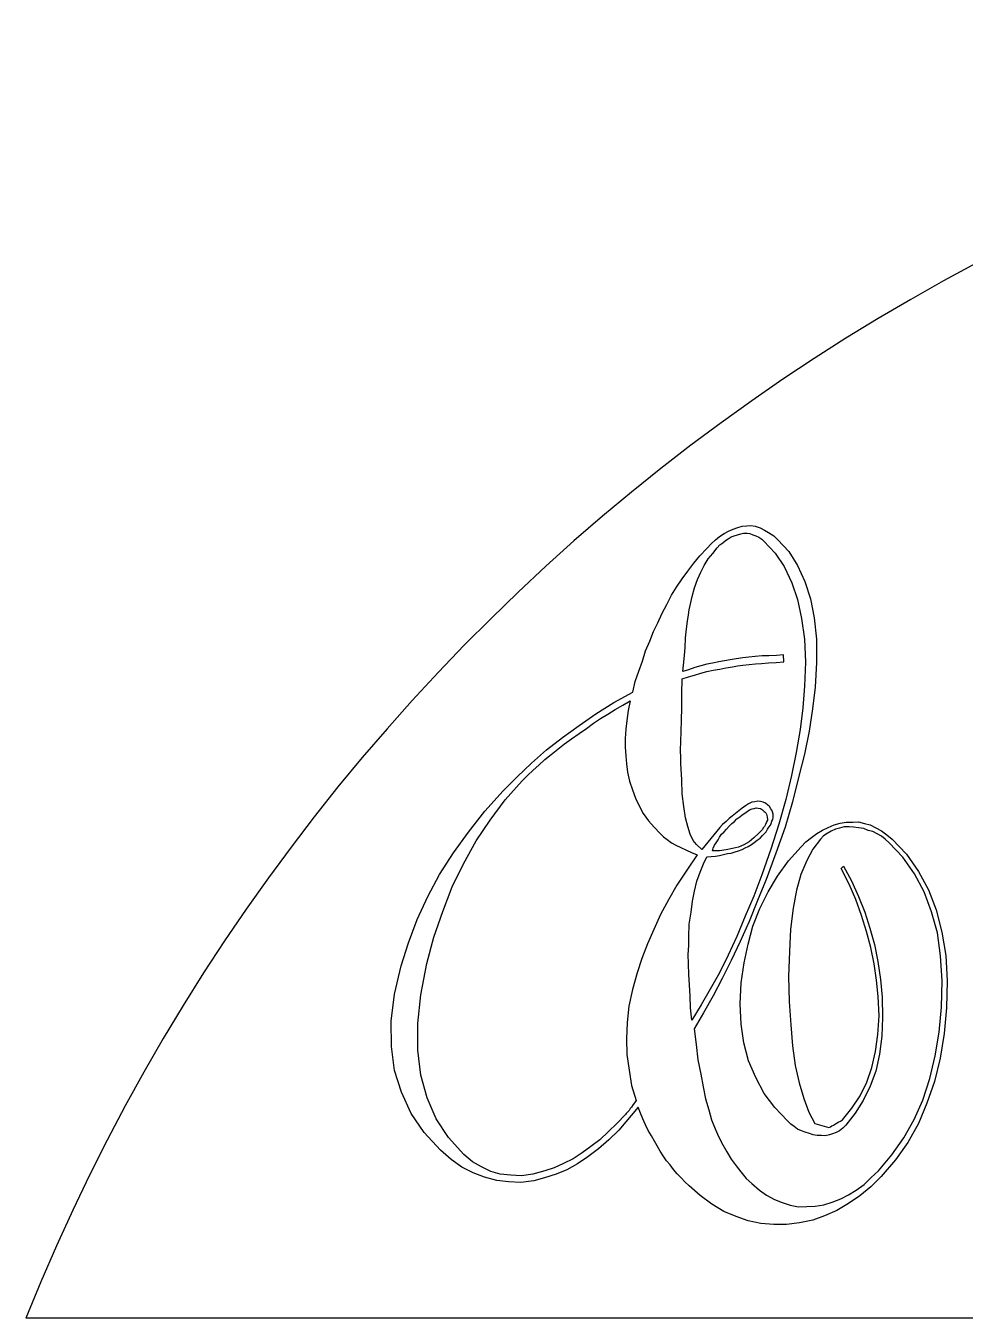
# Model space of a CAD drawing. Extents: x 0.1 to 11.5, y 0 to 3.9.
# Drawn here: x 0.054 to 2.863, y 0.015 to 3.879 of the extents above; entities that cross this region are included whole.
import ezdxf

# ---------------------------------------------------------------- set-up
doc = ezdxf.new("R2010")
doc.units = 0
doc.layers.add('1', color=7, linetype='CONTINUOUS')
doc.layers.add('2', color=7, linetype='CONTINUOUS')

msp = doc.modelspace()

# ---------------------------------------------------------------- linework, layer by layer
at = {"layer": '1', "color": 3}
for p, q in [((2.1293, 2.3522, 0.3), (2.1427, 2.3613, 0.3)), ((2.1427, 2.3613, 0.3), (2.1562, 2.3679, 0.3)), ((2.1562, 2.3679, 0.3), (2.1697, 2.3745, 0.3)), ((2.1697, 2.3745, 0.3), (2.1832, 2.3787, 0.3)), ((2.1727, 2.3547, 0.3), (2.1826, 2.3575, 0.3)), ((2.1826, 2.3575, 0.3), (2.1925, 2.3603, 0.3)), ((2.1832, 2.3787, 0.3), (2.1968, 2.3828, 0.3)), ((2.1925, 2.3603, 0.3), (2.2011, 2.3618, 0.3)), ((2.1968, 2.3828, 0.3), (2.2104, 2.3844, 0.3)), ((2.2011, 2.3618, 0.3), (2.2111, 2.3621, 0.3)), ((2.2104, 2.3844, 0.3), (2.2228, 2.3848, 0.3)), ((2.2111, 2.3621, 0.3), (2.2198, 2.3611, 0.3)), ((2.2198, 2.3611, 0.3), (2.2286, 2.3576, 0.3)), ((2.2228, 2.3848, 0.3), (2.2353, 2.3827, 0.3)), ((2.2286, 2.3576, 0.3), (2.2374, 2.3541, 0.3)), ((2.2353, 2.3827, 0.3), (2.2504, 2.3781, 0.3)), ((2.2504, 2.3781, 0.3), (2.263, 2.371, 0.3)), ((2.263, 2.371, 0.3), (2.2757, 2.3639, 0.3)), ((2.2757, 2.3639, 0.3), (2.2909, 2.3544, 0.3)), ((2.0905, 2.3163, 0.3), (2.1038, 2.3303, 0.3)), ((2.1038, 2.3303, 0.3), (2.1171, 2.3419, 0.3)), ((2.1084, 2.3019, 0.3), (2.1216, 2.3184, 0.3)), ((2.1171, 2.3419, 0.3), (2.1293, 2.3522, 0.3)), ((2.1216, 2.3184, 0.3), (2.13, 2.3274, 0.3)), ((2.13, 2.3274, 0.3), (2.1385, 2.3338, 0.3)), ((2.1385, 2.3338, 0.3), (2.147, 2.3403, 0.3)), ((2.147, 2.3403, 0.3), (2.1543, 2.3455, 0.3)), ((2.1543, 2.3455, 0.3), (2.1641, 2.3508, 0.3)), ((2.1641, 2.3508, 0.3), (2.1727, 2.3547, 0.3)), ((2.2374, 2.3541, 0.3), (2.2462, 2.3506, 0.3)), ((2.2462, 2.3506, 0.3), (2.2551, 2.3447, 0.3)), ((2.2551, 2.3447, 0.3), (2.2615, 2.3387, 0.3)), ((2.2615, 2.3387, 0.3), (2.2949, 2.3023, 0.3)), ((2.2909, 2.3544, 0.3), (2.3036, 2.3424, 0.3)), ((2.3036, 2.3424, 0.3), (2.3358, 2.3072, 0.3)), ((2.052, 2.2729, 0.3), (2.07, 2.2946, 0.3)), ((2.07, 2.2946, 0.3), (2.0905, 2.3163, 0.3)), ((2.0833, 2.2651, 0.3), (2.0952, 2.2853, 0.3)), ((2.0952, 2.2853, 0.3), (2.1084, 2.3019, 0.3)), ((2.2949, 2.3023, 0.3), (2.3221, 2.2621, 0.3)), ((2.3358, 2.3072, 0.3), (2.3618, 2.2657, 0.3)), ((2.0173, 2.2259, 0.3), (2.034, 2.2487, 0.3)), ((2.034, 2.2487, 0.3), (2.052, 2.2729, 0.3)), ((2.0634, 2.2235, 0.3), (2.0727, 2.2461, 0.3)), ((2.0727, 2.2461, 0.3), (2.0833, 2.2651, 0.3)), ((2.3221, 2.2621, 0.3), (2.3447, 2.2142, 0.3)), ((2.3618, 2.2657, 0.3), (2.3844, 2.2179, 0.3)), ((2.0006, 2.2005, 0.3), (2.0173, 2.2259, 0.3)), ((2.0542, 2.1983, 0.3), (2.0634, 2.2235, 0.3)), ((2.3447, 2.2142, 0.3), (2.3623, 2.1638, 0.3)), ((2.3844, 2.2179, 0.3), (2.4008, 2.1661, 0.3)), ((1.971, 2.1487, 0.3), (1.9852, 2.1764, 0.3)), ((1.9852, 2.1764, 0.3), (2.0006, 2.2005, 0.3)), ((2.0408, 2.1457, 0.3), (2.0474, 2.1733, 0.3)), ((2.0474, 2.1733, 0.3), (2.0542, 2.1983, 0.3)), ((2.3623, 2.1638, 0.3), (2.3739, 2.1069, 0.3)), ((2.4008, 2.1661, 0.3), (2.4124, 2.1093, 0.3)), ((1.9569, 2.1234, 0.3), (1.971, 2.1487, 0.3)), ((2.0366, 2.1182, 0.3), (2.0386, 2.1332, 0.3)), ((2.0386, 2.1332, 0.3), (2.0408, 2.1457, 0.3)), ((1.9311, 2.0679, 0.3), (1.944, 2.0944, 0.3)), ((1.944, 2.0944, 0.3), (1.9569, 2.1234, 0.3)), ((2.0304, 2.0758, 0.3), (2.0334, 2.0995, 0.3)), ((2.0334, 2.0995, 0.3), (2.0366, 2.1182, 0.3)), ((2.3739, 2.1069, 0.3), (2.3832, 2.045, 0.3)), ((2.4124, 2.1093, 0.3), (2.4192, 2.0448, 0.3)), ((1.9208, 2.039, 0.3), (1.9311, 2.0679, 0.3)), ((2.0258, 2.0197, 0.3), (2.0274, 2.0496, 0.3)), ((2.0274, 2.0496, 0.3), (2.0304, 2.0758, 0.3)), ((1.8988, 1.98, 0.3), (1.9079, 2.0101, 0.3)), ((1.9079, 2.0101, 0.3), (1.9208, 2.039, 0.3)), ((2.023, 1.986, 0.3), (2.0258, 2.0197, 0.3)), ((2.3832, 2.045, 0.3), (2.3864, 1.9767, 0.3)), ((2.4192, 2.0448, 0.3), (2.4188, 1.9752, 0.3)), ((1.8873, 1.9498, 0.3), (1.8988, 1.98, 0.3)), ((2.0191, 1.9486, 0.3), (2.023, 1.986, 0.3)), ((2.0906, 1.9706, 0.3), (2.0734, 1.9651, 0.3)), ((2.1079, 1.9736, 0.3), (2.0906, 1.9706, 0.3)), ((2.1265, 1.9779, 0.3), (2.1079, 1.9736, 0.3)), ((2.1438, 1.9808, 0.3), (2.1265, 1.9779, 0.3)), ((2.1611, 1.9838, 0.3), (2.1438, 1.9808, 0.3)), ((2.1784, 1.9868, 0.3), (2.1611, 1.9838, 0.3)), ((2.1982, 1.9899, 0.3), (2.1784, 1.9868, 0.3)), ((2.2168, 1.9917, 0.3), (2.1982, 1.9899, 0.3)), ((2.2354, 1.9935, 0.3), (2.2168, 1.9917, 0.3)), ((2.2175, 1.9693, 0.3), (2.2361, 1.9711, 0.3)), ((2.2565, 1.9953, 0.3), (2.2354, 1.9935, 0.3)), ((2.2361, 1.9711, 0.3), (2.2547, 1.9729, 0.3)), ((2.2547, 1.9729, 0.3), (2.2758, 1.9747, 0.3)), ((2.2764, 1.9959, 0.3), (2.2565, 1.9953, 0.3)), ((2.2758, 1.9747, 0.3), (2.2981, 1.9754, 0.3)), ((2.2988, 1.9965, 0.3), (2.2764, 1.9959, 0.3)), ((2.2981, 1.9754, 0.3), (2.3217, 1.9773, 0.3)), ((2.3199, 1.9984, 0.3), (2.2988, 1.9965, 0.3)), ((2.3217, 1.9773, 0.3), (2.3199, 1.9984, 0.3)), ((2.3864, 1.9767, 0.3), (2.3835, 1.9045, 0.3)), ((2.4188, 1.9752, 0.3), (2.4147, 1.9017, 0.3)), ((1.877, 1.9184, 0.3), (1.8873, 1.9498, 0.3)), ((2.0173, 1.9262, 0.3), (2.0358, 1.9329, 0.3)), ((2.0364, 1.9541, 0.3), (2.0191, 1.9486, 0.3)), ((2.0358, 1.9329, 0.3), (2.0543, 1.9372, 0.3)), ((2.0548, 1.9609, 0.3), (2.0364, 1.9541, 0.3)), ((2.0543, 1.9372, 0.3), (2.0727, 1.944, 0.3)), ((2.0734, 1.9651, 0.3), (2.0548, 1.9609, 0.3)), ((2.0727, 1.944, 0.3), (2.0913, 1.9482, 0.3)), ((2.0913, 1.9482, 0.3), (2.1098, 1.9525, 0.3)), ((2.1098, 1.9525, 0.3), (2.1296, 1.9556, 0.3)), ((2.1296, 1.9556, 0.3), (2.1481, 1.9598, 0.3)), ((2.1481, 1.9598, 0.3), (2.1679, 1.9629, 0.3)), ((2.1679, 1.9629, 0.3), (2.1828, 1.9658, 0.3)), ((2.1828, 1.9658, 0.3), (2.1989, 1.9675, 0.3)), ((2.1989, 1.9675, 0.3), (2.2175, 1.9693, 0.3)), ((1.8692, 1.8871, 0.3), (1.877, 1.9184, 0.3)), ((2.0161, 1.8814, 0.3), (2.0173, 1.9262, 0.3)), ((2.3835, 1.9045, 0.3), (2.3779, 1.8397, 0.3)), ((2.4147, 1.9017, 0.3), (2.4066, 1.8368, 0.3)), ((1.7592, 1.8217, 0.3), (1.8129, 1.8556, 0.3)), ((1.8129, 1.8556, 0.3), (1.8692, 1.8871, 0.3)), ((1.8393, 1.8477, 0.3), (1.8613, 1.8607, 0.3)), ((1.8613, 1.8607, 0.3), (1.8559, 1.832, 0.3)), ((2.0161, 1.8404, 0.3), (2.0161, 1.8814, 0.3)), ((1.7092, 1.7867, 0.3), (1.7592, 1.8217, 0.3)), ((1.7733, 1.8084, 0.3), (1.7953, 1.8215, 0.3)), ((1.7953, 1.8215, 0.3), (1.8173, 1.8346, 0.3)), ((1.8173, 1.8346, 0.3), (1.8393, 1.8477, 0.3)), ((1.8559, 1.832, 0.3), (1.8518, 1.802, 0.3)), ((2.0147, 1.803, 0.3), (2.0161, 1.8404, 0.3)), ((2.3779, 1.8397, 0.3), (2.3699, 1.7748, 0.3)), ((2.4066, 1.8368, 0.3), (2.3973, 1.7706, 0.3)), ((1.6593, 1.7517, 0.3), (1.7092, 1.7867, 0.3)), ((1.7087, 1.763, 0.3), (1.7306, 1.7786, 0.3)), ((1.7306, 1.7786, 0.3), (1.7525, 1.7942, 0.3)), ((1.7525, 1.7942, 0.3), (1.7733, 1.8084, 0.3)), ((1.8518, 1.802, 0.3), (1.8488, 1.7758, 0.3)), ((2.0144, 1.7694, 0.3), (2.0147, 1.803, 0.3)), ((1.6119, 1.7142, 0.3), (1.6593, 1.7517, 0.3)), ((1.6648, 1.7319, 0.3), (1.6867, 1.7475, 0.3)), ((1.6867, 1.7475, 0.3), (1.7087, 1.763, 0.3)), ((1.8471, 1.7484, 0.3), (1.8466, 1.7223, 0.3)), ((1.8488, 1.7758, 0.3), (1.8471, 1.7484, 0.3)), ((2.0123, 1.7134, 0.3), (2.0128, 1.7395, 0.3)), ((2.0128, 1.7395, 0.3), (2.0144, 1.7694, 0.3)), ((2.3699, 1.7748, 0.3), (2.3582, 1.706, 0.3)), ((2.3973, 1.7706, 0.3), (2.3832, 1.7018, 0.3)), ((1.567, 1.6744, 0.3), (1.6119, 1.7142, 0.3)), ((1.6065, 1.6855, 0.3), (1.6259, 1.7009, 0.3)), ((1.6259, 1.7009, 0.3), (1.6454, 1.7164, 0.3)), ((1.6454, 1.7164, 0.3), (1.6648, 1.7319, 0.3)), ((1.8466, 1.7223, 0.3), (1.8486, 1.6962, 0.3)), ((2.0129, 1.691, 0.3), (2.0123, 1.7134, 0.3)), ((2.3582, 1.706, 0.3), (2.344, 1.6372, 0.3)), ((2.3832, 1.7018, 0.3), (2.3653, 1.6316, 0.3)), ((1.5234, 1.6333, 0.3), (1.567, 1.6744, 0.3)), ((1.5713, 1.6534, 0.3), (1.5883, 1.6688, 0.3)), ((1.5883, 1.6688, 0.3), (1.6065, 1.6855, 0.3)), ((1.8486, 1.6962, 0.3), (1.8506, 1.6727, 0.3)), ((1.8506, 1.6727, 0.3), (1.8538, 1.6479, 0.3)), ((2.0134, 1.6737, 0.3), (2.0129, 1.691, 0.3)), ((2.0161, 1.6252, 0.3), (2.0134, 1.6737, 0.3)), ((1.4823, 1.5923, 0.3), (1.5234, 1.6333, 0.3)), ((1.5387, 1.6213, 0.3), (1.5544, 1.6379, 0.3)), ((1.5544, 1.6379, 0.3), (1.5713, 1.6534, 0.3)), ((1.8538, 1.6479, 0.3), (1.8595, 1.6207, 0.3)), ((2.0173, 1.583, 0.3), (2.0161, 1.6252, 0.3)), ((2.344, 1.6372, 0.3), (2.3274, 1.5659, 0.3)), ((2.3653, 1.6316, 0.3), (2.3475, 1.559, 0.3)), ((1.4269, 1.531, 0.3), (1.4823, 1.5923, 0.3)), ((1.4881, 1.5651, 0.3), (1.5387, 1.6213, 0.3)), ((1.8595, 1.6207, 0.3), (1.869, 1.5949, 0.3)), ((1.869, 1.5949, 0.3), (1.8772, 1.5702, 0.3)), ((1.4426, 1.5041, 0.3), (1.4881, 1.5651, 0.3)), ((1.8772, 1.5702, 0.3), (1.889, 1.5469, 0.3)), ((1.889, 1.5469, 0.3), (1.9009, 1.5237, 0.3)), ((2.0222, 1.5446, 0.3), (2.0173, 1.583, 0.3)), ((2.2061, 1.5474, 0.3), (2.1964, 1.5397, 0.3)), ((2.2159, 1.5527, 0.3), (2.2061, 1.5474, 0.3)), ((2.2257, 1.558, 0.3), (2.2159, 1.5527, 0.3)), ((2.2344, 1.5594, 0.3), (2.2257, 1.558, 0.3)), ((2.243, 1.5609, 0.3), (2.2344, 1.5594, 0.3)), ((2.2518, 1.56, 0.3), (2.243, 1.5609, 0.3)), ((2.2593, 1.5577, 0.3), (2.2518, 1.56, 0.3)), ((2.2668, 1.5554, 0.3), (2.2593, 1.5577, 0.3)), ((2.2732, 1.5494, 0.3), (2.2668, 1.5554, 0.3)), ((2.2783, 1.5446, 0.3), (2.2732, 1.5494, 0.3)), ((2.3274, 1.5659, 0.3), (2.306, 1.4919, 0.3)), ((2.3475, 1.559, 0.3), (2.3248, 1.4837, 0.3)), ((1.3778, 1.4687, 0.3), (1.4269, 1.531, 0.3)), ((1.9009, 1.5237, 0.3), (1.9165, 1.5017, 0.3)), ((2.0269, 1.5111, 0.3), (2.0222, 1.5446, 0.3)), ((2.0338, 1.4852, 0.3), (2.0269, 1.5111, 0.3)), ((2.1575, 1.5087, 0.3), (2.1491, 1.4998, 0.3)), ((2.1672, 1.5165, 0.3), (2.1575, 1.5087, 0.3)), ((2.1769, 1.5242, 0.3), (2.1672, 1.5165, 0.3)), ((2.1739, 1.5005, 0.3), (2.1811, 1.5082, 0.3)), ((2.1867, 1.532, 0.3), (2.1769, 1.5242, 0.3)), ((2.1811, 1.5082, 0.3), (2.1897, 1.5146, 0.3)), ((2.1964, 1.5397, 0.3), (2.1867, 1.532, 0.3)), ((2.1897, 1.5146, 0.3), (2.197, 1.5198, 0.3)), ((2.197, 1.5198, 0.3), (2.2043, 1.525, 0.3)), ((2.2043, 1.525, 0.3), (2.2116, 1.5302, 0.3)), ((2.2116, 1.5302, 0.3), (2.2189, 1.5354, 0.3)), ((2.2189, 1.5354, 0.3), (2.2263, 1.5381, 0.3)), ((2.2263, 1.5381, 0.3), (2.2325, 1.5395, 0.3)), ((2.2325, 1.5395, 0.3), (2.2386, 1.5409, 0.3)), ((2.2386, 1.5409, 0.3), (2.2449, 1.5399, 0.3)), ((2.2449, 1.5399, 0.3), (2.2511, 1.5388, 0.3)), ((2.2511, 1.5388, 0.3), (2.2574, 1.5352, 0.3)), ((2.2574, 1.5352, 0.3), (2.2626, 1.5304, 0.3)), ((2.2626, 1.5304, 0.3), (2.2651, 1.528, 0.3)), ((2.2651, 1.528, 0.3), (2.2677, 1.5256, 0.3)), ((2.2677, 1.5256, 0.3), (2.269, 1.5219, 0.3)), ((2.269, 1.5219, 0.3), (2.2704, 1.5182, 0.3)), ((2.2704, 1.5182, 0.3), (2.2717, 1.5145, 0.3)), ((2.2717, 1.5145, 0.3), (2.2718, 1.512, 0.3)), ((2.2718, 1.512, 0.3), (2.2719, 1.5071, 0.3)), ((2.2719, 1.5071, 0.3), (2.272, 1.5046, 0.3)), ((2.2822, 1.5385, 0.3), (2.2783, 1.5446, 0.3)), ((2.2849, 1.5336, 0.3), (2.2822, 1.5385, 0.3)), ((2.2875, 1.5287, 0.3), (2.2849, 1.5336, 0.3)), ((2.2889, 1.5225, 0.3), (2.2875, 1.5287, 0.3)), ((2.2881, 1.5063, 0.3), (2.2892, 1.5125, 0.3)), ((2.289, 1.5175, 0.3), (2.2889, 1.5225, 0.3)), ((2.2892, 1.5125, 0.3), (2.289, 1.5175, 0.3)), ((1.3335, 1.4065, 0.3), (1.3778, 1.4687, 0.3)), ((1.4009, 1.442, 0.3), (1.4426, 1.5041, 0.3)), ((1.9165, 1.5017, 0.3), (1.9332, 1.4836, 0.3)), ((1.9332, 1.4836, 0.3), (1.9511, 1.4642, 0.3)), ((2.0407, 1.4618, 0.3), (2.0338, 1.4852, 0.3)), ((2.1297, 1.4818, 0.3), (2.0756, 1.4168, 0.3)), ((2.1381, 1.4908, 0.3), (2.1297, 1.4818, 0.3)), ((2.1352, 1.4621, 0.3), (2.1425, 1.4697, 0.3)), ((2.1491, 1.4998, 0.3), (2.1381, 1.4908, 0.3)), ((2.1425, 1.4697, 0.3), (2.1497, 1.4774, 0.3)), ((2.1497, 1.4774, 0.3), (2.1581, 1.4864, 0.3)), ((2.1581, 1.4864, 0.3), (2.1654, 1.494, 0.3)), ((2.1654, 1.494, 0.3), (2.1739, 1.5005, 0.3)), ((2.2507, 1.4691, 0.3), (2.2458, 1.464, 0.3)), ((2.2567, 1.4755, 0.3), (2.2507, 1.4691, 0.3)), ((2.2602, 1.4819, 0.3), (2.2567, 1.4755, 0.3)), ((2.2639, 1.4857, 0.3), (2.2602, 1.4819, 0.3)), ((2.2632, 1.4645, 0.3), (2.2681, 1.4697, 0.3)), ((2.2662, 1.4907, 0.3), (2.2639, 1.4857, 0.3)), ((2.2685, 1.4958, 0.3), (2.2662, 1.4907, 0.3)), ((2.2681, 1.4697, 0.3), (2.2728, 1.4773, 0.3)), ((2.2697, 1.4995, 0.3), (2.2685, 1.4958, 0.3)), ((2.272, 1.5046, 0.3), (2.2697, 1.4995, 0.3)), ((2.2728, 1.4773, 0.3), (2.2764, 1.4836, 0.3)), ((2.2764, 1.4836, 0.3), (2.2812, 1.4887, 0.3)), ((2.2812, 1.4887, 0.3), (2.2835, 1.4937, 0.3)), ((2.306, 1.4919, 0.3), (2.282, 1.4178, 0.3)), ((2.2835, 1.4937, 0.3), (2.2858, 1.5013, 0.3)), ((2.2858, 1.5013, 0.3), (2.2881, 1.5063, 0.3)), ((2.3248, 1.4837, 0.3), (2.2973, 1.4058, 0.3)), ((2.4199, 1.4641, 0.3), (2.437, 1.4746, 0.3)), ((2.437, 1.4746, 0.3), (2.4542, 1.4825, 0.3)), ((2.4632, 1.4716, 0.3), (2.451, 1.4638, 0.3)), ((2.4542, 1.4825, 0.3), (2.4714, 1.4905, 0.3)), ((2.4755, 1.4769, 0.3), (2.4632, 1.4716, 0.3)), ((2.4714, 1.4905, 0.3), (2.4899, 1.4947, 0.3)), ((2.4879, 1.4798, 0.3), (2.4755, 1.4769, 0.3)), ((2.5014, 1.4839, 0.3), (2.4879, 1.4798, 0.3)), ((2.4899, 1.4947, 0.3), (2.5072, 1.4977, 0.3)), ((2.5163, 1.4843, 0.3), (2.5014, 1.4839, 0.3)), ((2.5072, 1.4977, 0.3), (2.5271, 1.4983, 0.3)), ((2.53, 1.4835, 0.3), (2.5163, 1.4843, 0.3)), ((2.5271, 1.4983, 0.3), (2.5445, 1.4988, 0.3)), ((2.545, 1.4814, 0.3), (2.53, 1.4835, 0.3)), ((2.5445, 1.4988, 0.3), (2.562, 1.4944, 0.3)), ((2.56, 1.4794, 0.3), (2.545, 1.4814, 0.3)), ((2.5738, 1.4736, 0.3), (2.56, 1.4794, 0.3)), ((2.562, 1.4944, 0.3), (2.5796, 1.4899, 0.3)), ((2.5876, 1.4702, 0.3), (2.5738, 1.4736, 0.3)), ((2.5796, 1.4899, 0.3), (2.596, 1.4817, 0.3)), ((2.6003, 1.4631, 0.3), (2.5876, 1.4702, 0.3)), ((2.596, 1.4817, 0.3), (2.6137, 1.4722, 0.3)), ((2.6137, 1.4722, 0.3), (2.6289, 1.4602, 0.3)), ((1.3631, 1.3737, 0.3), (1.4009, 1.442, 0.3)), ((1.9511, 1.4642, 0.3), (1.9614, 1.4545, 0.3)), ((1.9614, 1.4545, 0.3), (1.9728, 1.4462, 0.3)), ((1.9728, 1.4462, 0.3), (1.9855, 1.4366, 0.3)), ((1.9855, 1.4366, 0.3), (1.9981, 1.4295, 0.3)), ((2.05, 1.4434, 0.3), (2.0407, 1.4618, 0.3)), ((2.0603, 1.4313, 0.3), (2.05, 1.4434, 0.3)), ((2.0756, 1.4168, 0.3), (2.0603, 1.4313, 0.3)), ((2.1138, 1.4291, 0.3), (2.1186, 1.4367, 0.3)), ((2.1186, 1.4367, 0.3), (2.1245, 1.4456, 0.3)), ((2.1245, 1.4456, 0.3), (2.1293, 1.4532, 0.3)), ((2.1293, 1.4532, 0.3), (2.1352, 1.4621, 0.3)), ((2.202, 1.4304, 0.3), (2.1861, 1.4238, 0.3)), ((2.2179, 1.4396, 0.3), (2.202, 1.4304, 0.3)), ((2.2146, 1.4258, 0.3), (2.2244, 1.4311, 0.3)), ((2.2313, 1.4512, 0.3), (2.2179, 1.4396, 0.3)), ((2.2244, 1.4311, 0.3), (2.2329, 1.4375, 0.3)), ((2.2458, 1.464, 0.3), (2.2313, 1.4512, 0.3)), ((2.2329, 1.4375, 0.3), (2.2414, 1.444, 0.3)), ((2.2414, 1.444, 0.3), (2.25, 1.4505, 0.3)), ((2.25, 1.4505, 0.3), (2.2572, 1.4581, 0.3)), ((2.2572, 1.4581, 0.3), (2.2632, 1.4645, 0.3)), ((2.3726, 1.4242, 0.3), (2.3871, 1.4395, 0.3)), ((2.3871, 1.4395, 0.3), (2.4041, 1.4525, 0.3)), ((2.4041, 1.4525, 0.3), (2.4199, 1.4641, 0.3)), ((2.4304, 1.447, 0.3), (2.4076, 1.4177, 0.3)), ((2.44, 1.4572, 0.3), (2.4304, 1.447, 0.3)), ((2.451, 1.4638, 0.3), (2.44, 1.4572, 0.3)), ((2.6129, 1.456, 0.3), (2.6003, 1.4631, 0.3)), ((2.6243, 1.4477, 0.3), (2.6129, 1.456, 0.3)), ((2.6358, 1.4368, 0.3), (2.6243, 1.4477, 0.3)), ((2.6289, 1.4602, 0.3), (2.6455, 1.447, 0.3)), ((2.6769, 1.3932, 0.3), (2.6358, 1.4368, 0.3)), ((2.6455, 1.447, 0.3), (2.6878, 1.4023, 0.3)), ((1.2919, 1.3418, 0.3), (1.3335, 1.4065, 0.3)), ((1.9981, 1.4295, 0.3), (2.0133, 1.4225, 0.3)), ((2.0133, 1.4225, 0.3), (2.0297, 1.4142, 0.3)), ((2.0297, 1.4142, 0.3), (2.0448, 1.4072, 0.3)), ((2.0624, 1.4003, 0.3), (2.0314, 1.3546, 0.3)), ((2.0448, 1.4072, 0.3), (2.0624, 1.4003, 0.3)), ((2.0806, 1.3734, 0.3), (2.0912, 1.3949, 0.3)), ((2.0912, 1.3949, 0.3), (2.1036, 1.3952, 0.3)), ((2.1036, 1.3952, 0.3), (2.1172, 1.3969, 0.3)), ((2.1081, 1.4128, 0.3), (2.1103, 1.4203, 0.3)), ((2.1292, 1.4122, 0.3), (2.1081, 1.4128, 0.3)), ((2.1103, 1.4203, 0.3), (2.1138, 1.4291, 0.3)), ((2.1172, 1.3969, 0.3), (2.1284, 1.3984, 0.3)), ((2.1284, 1.3984, 0.3), (2.1407, 1.4013, 0.3)), ((2.149, 1.4152, 0.3), (2.1292, 1.4122, 0.3)), ((2.1407, 1.4013, 0.3), (2.1531, 1.4041, 0.3)), ((2.1675, 1.4195, 0.3), (2.149, 1.4152, 0.3)), ((2.1531, 1.4041, 0.3), (2.1642, 1.4057, 0.3)), ((2.1642, 1.4057, 0.3), (2.1753, 1.4098, 0.3)), ((2.1861, 1.4238, 0.3), (2.1675, 1.4195, 0.3)), ((2.1753, 1.4098, 0.3), (2.1852, 1.4125, 0.3)), ((2.1852, 1.4125, 0.3), (2.1962, 1.4166, 0.3)), ((2.1962, 1.4166, 0.3), (2.206, 1.4218, 0.3)), ((2.206, 1.4218, 0.3), (2.2146, 1.4258, 0.3)), ((2.282, 1.4178, 0.3), (2.2556, 1.3412, 0.3)), ((2.2973, 1.4058, 0.3), (2.2685, 1.3267, 0.3)), ((2.3353, 1.3821, 0.3), (2.3726, 1.4242, 0.3)), ((2.4076, 1.4177, 0.3), (2.3899, 1.3837, 0.3)), ((2.7119, 1.3433, 0.3), (2.6769, 1.3932, 0.3)), ((2.6878, 1.4023, 0.3), (2.7241, 1.3511, 0.3)), ((1.3291, 1.3044, 0.3), (1.3631, 1.3737, 0.3)), ((2.0314, 1.3546, 0.3), (2.0016, 1.3102, 0.3)), ((2.0714, 1.3483, 0.3), (2.0806, 1.3734, 0.3)), ((2.3018, 1.3363, 0.3), (2.3353, 1.3821, 0.3)), ((2.3899, 1.3837, 0.3), (2.3725, 1.3421, 0.3)), ((2.4926, 1.3593, 0.3), (2.4998, 1.367, 0.3)), ((2.5163, 1.3127, 0.3), (2.4926, 1.3593, 0.3)), ((2.4998, 1.367, 0.3), (2.5235, 1.3229, 0.3)), ((1.2565, 1.2761, 0.3), (1.2919, 1.3418, 0.3)), ((2.0544, 1.2918, 0.3), (2.061, 1.3219, 0.3)), ((2.061, 1.3219, 0.3), (2.0714, 1.3483, 0.3)), ((2.2556, 1.3412, 0.3), (2.2314, 1.2771, 0.3)), ((2.2685, 1.3267, 0.3), (2.2429, 1.2637, 0.3)), ((2.2745, 1.2895, 0.3), (2.3018, 1.3363, 0.3)), ((2.3725, 1.3421, 0.3), (2.3589, 1.2945, 0.3)), ((2.5235, 1.3229, 0.3), (2.5448, 1.2762, 0.3)), ((2.7408, 1.2894, 0.3), (2.7119, 1.3433, 0.3)), ((2.7241, 1.3511, 0.3), (2.7543, 1.296, 0.3)), ((1.2249, 1.2068, 0.3), (1.2565, 1.2761, 0.3)), ((1.3013, 1.2314, 0.3), (1.3291, 1.3044, 0.3)), ((2.0016, 1.3102, 0.3), (1.9768, 1.266, 0.3)), ((2.0478, 1.2618, 0.3), (2.0544, 1.2918, 0.3)), ((2.2314, 1.2771, 0.3), (2.2058, 1.2167, 0.3)), ((2.2498, 1.2403, 0.3), (2.2745, 1.2895, 0.3)), ((2.3589, 1.2945, 0.3), (2.3493, 1.2407, 0.3)), ((2.5363, 1.2673, 0.3), (2.5163, 1.3127, 0.3)), ((2.5448, 1.2762, 0.3), (2.5635, 1.2295, 0.3)), ((2.7625, 1.2303, 0.3), (2.7408, 1.2894, 0.3)), ((2.7543, 1.296, 0.3), (2.7772, 1.2357, 0.3)), ((1.9768, 1.266, 0.3), (1.9519, 1.2217, 0.3)), ((2.0437, 1.2294, 0.3), (2.0478, 1.2618, 0.3)), ((2.2429, 1.2637, 0.3), (2.2174, 1.2008, 0.3)), ((2.229, 1.1875, 0.3), (2.2498, 1.2403, 0.3)), ((2.3493, 1.2407, 0.3), (2.3412, 1.1783, 0.3)), ((2.5539, 1.2193, 0.3), (2.5363, 1.2673, 0.3)), ((1.1984, 1.1377, 0.3), (1.2249, 1.2068, 0.3)), ((1.2749, 1.1548, 0.3), (1.3013, 1.2314, 0.3)), ((1.9519, 1.2217, 0.3), (1.9321, 1.1776, 0.3)), ((2.0386, 1.1932, 0.3), (2.0437, 1.2294, 0.3)), ((2.2058, 1.2167, 0.3), (2.1802, 1.1562, 0.3)), ((2.2174, 1.2008, 0.3), (2.1905, 1.1416, 0.3)), ((2.5689, 1.1712, 0.3), (2.5539, 1.2193, 0.3)), ((2.5635, 1.2295, 0.3), (2.5786, 1.1815, 0.3)), ((2.7804, 1.1674, 0.3), (2.7625, 1.2303, 0.3)), ((2.7772, 1.2357, 0.3), (2.7941, 1.1691, 0.3)), ((1.9321, 1.1776, 0.3), (1.9134, 1.1348, 0.3)), ((2.0372, 1.1558, 0.3), (2.0386, 1.1932, 0.3)), ((2.2144, 1.1336, 0.3), (2.229, 1.1875, 0.3)), ((2.3412, 1.1783, 0.3), (2.3382, 1.1111, 0.3)), ((2.5815, 1.1231, 0.3), (2.5689, 1.1712, 0.3)), ((2.5786, 1.1815, 0.3), (2.5925, 1.1321, 0.3)), ((2.7899, 1.0981, 0.3), (2.7804, 1.1674, 0.3)), ((2.7941, 1.1691, 0.3), (2.806, 1.0998, 0.3)), ((1.1767, 1.0687, 0.3), (1.1984, 1.1377, 0.3)), ((1.2536, 1.0759, 0.3), (1.2749, 1.1548, 0.3)), ((1.9134, 1.1348, 0.3), (1.8961, 1.0908, 0.3)), ((2.035, 1.1023, 0.3), (2.0367, 1.1297, 0.3)), ((2.0367, 1.1297, 0.3), (2.0372, 1.1558, 0.3)), ((2.1802, 1.1562, 0.3), (2.1544, 1.1008, 0.3)), ((2.1905, 1.1416, 0.3), (2.1636, 1.0849, 0.3)), ((2.2024, 1.0773, 0.3), (2.2144, 1.1336, 0.3)), ((2.5916, 1.0749, 0.3), (2.5815, 1.1231, 0.3)), ((2.5925, 1.1321, 0.3), (2.6026, 1.0815, 0.3)), ((1.8961, 1.0908, 0.3), (1.8824, 1.0481, 0.3)), ((2.0358, 1.0749, 0.3), (2.035, 1.1023, 0.3)), ((2.1544, 1.1008, 0.3), (2.1286, 1.0478, 0.3)), ((2.1636, 1.0849, 0.3), (2.1366, 1.0306, 0.3)), ((2.3382, 1.1111, 0.3), (2.3353, 1.0364, 0.3)), ((2.7946, 1.0236, 0.3), (2.7899, 1.0981, 0.3)), ((2.806, 1.0998, 0.3), (2.8095, 1.024, 0.3)), ((1.1568, 0.9835, 0.3), (1.1767, 1.0687, 0.3)), ((1.2352, 0.9821, 0.3), (1.2536, 1.0759, 0.3)), ((1.8824, 1.0481, 0.3), (1.8689, 0.998, 0.3)), ((2.0367, 1.0426, 0.3), (2.0358, 1.0749, 0.3)), ((2.1286, 1.0478, 0.3), (2.1014, 0.9985, 0.3)), ((2.1941, 1.0174, 0.3), (2.2024, 1.0773, 0.3)), ((2.598, 1.0254, 0.3), (2.5916, 1.0749, 0.3)), ((2.6026, 1.0815, 0.3), (2.6104, 1.0282, 0.3)), ((2.0389, 1.0116, 0.3), (2.0367, 1.0426, 0.3)), ((2.0411, 0.9781, 0.3), (2.0389, 1.0116, 0.3)), ((2.1366, 1.0306, 0.3), (2.1095, 0.9788, 0.3)), ((2.191, 0.9551, 0.3), (2.1941, 1.0174, 0.3)), ((2.3353, 1.0364, 0.3), (2.3375, 0.9618, 0.3)), ((2.6032, 0.977, 0.3), (2.598, 1.0254, 0.3)), ((2.6104, 1.0282, 0.3), (2.6157, 0.9749, 0.3)), ((2.7931, 0.9452, 0.3), (2.7946, 1.0236, 0.3)), ((2.8095, 1.024, 0.3), (2.8081, 0.9432, 0.3)), ((1.1467, 0.9036, 0.3), (1.1568, 0.9835, 0.3)), ((1.2265, 0.896, 0.3), (1.2352, 0.9821, 0.3)), ((1.8689, 0.998, 0.3), (1.8579, 0.9479, 0.3)), ((2.0421, 0.9433, 0.3), (2.0411, 0.9781, 0.3)), ((2.1014, 0.9985, 0.3), (2.0742, 0.9517, 0.3)), ((2.1095, 0.9788, 0.3), (2.0811, 0.9283, 0.3)), ((2.6061, 0.9187, 0.3), (2.6032, 0.977, 0.3)), ((2.6157, 0.9749, 0.3), (2.6162, 0.914, 0.3)), ((1.8579, 0.9479, 0.3), (1.8531, 0.8993, 0.3)), ((2.0457, 0.9061, 0.3), (2.0421, 0.9433, 0.3)), ((2.0742, 0.9517, 0.3), (2.0457, 0.9061, 0.3)), ((2.0811, 0.9283, 0.3), (2.0526, 0.8802, 0.3)), ((2.194, 0.8943, 0.3), (2.191, 0.9551, 0.3)), ((2.3375, 0.9618, 0.3), (2.342, 0.8923, 0.3)), ((2.7853, 0.8704, 0.3), (2.7931, 0.9452, 0.3)), ((2.8081, 0.9432, 0.3), (2.8004, 0.8659, 0.3)), ((1.1477, 0.8278, 0.3), (1.1467, 0.9036, 0.3)), ((1.2263, 0.8164, 0.3), (1.2265, 0.896, 0.3)), ((1.8531, 0.8993, 0.3), (1.8508, 0.8507, 0.3)), ((2.2018, 0.8385, 0.3), (2.194, 0.8943, 0.3)), ((2.342, 0.8923, 0.3), (2.3476, 0.8291, 0.3)), ((2.6027, 0.8638, 0.3), (2.6061, 0.9187, 0.3)), ((2.6162, 0.914, 0.3), (2.6141, 0.858, 0.3)), ((1.8508, 0.8507, 0.3), (1.8522, 0.8035, 0.3)), ((2.0526, 0.8802, 0.3), (2.059, 0.8331, 0.3)), ((2.5955, 0.8127, 0.3), (2.6027, 0.8638, 0.3)), ((2.6141, 0.858, 0.3), (2.607, 0.8043, 0.3)), ((2.7737, 0.7992, 0.3), (2.7853, 0.8704, 0.3)), ((2.8004, 0.8659, 0.3), (2.7889, 0.7922, 0.3)), ((1.1572, 0.756, 0.3), (1.1477, 0.8278, 0.3)), ((1.2359, 0.7421, 0.3), (1.2263, 0.8164, 0.3)), ((2.059, 0.8331, 0.3), (2.064, 0.7873, 0.3)), ((2.2158, 0.7842, 0.3), (2.2018, 0.8385, 0.3)), ((2.3476, 0.8291, 0.3), (2.3555, 0.7709, 0.3)), ((2.5845, 0.7651, 0.3), (2.5955, 0.8127, 0.3)), ((1.8522, 0.8035, 0.3), (1.8585, 0.7564, 0.3)), ((2.064, 0.7873, 0.3), (2.0727, 0.7452, 0.3)), ((2.2372, 0.7351, 0.3), (2.2158, 0.7842, 0.3)), ((2.607, 0.8043, 0.3), (2.596, 0.7542, 0.3)), ((2.7583, 0.7316, 0.3), (2.7737, 0.7992, 0.3)), ((2.7889, 0.7922, 0.3), (2.7722, 0.7233, 0.3)), ((1.1778, 0.6907, 0.3), (1.1572, 0.756, 0.3)), ((1.2541, 0.6742, 0.3), (1.2359, 0.7421, 0.3)), ((1.8585, 0.7564, 0.3), (1.8661, 0.7106, 0.3)), ((2.0727, 0.7452, 0.3), (2.0801, 0.7069, 0.3)), ((2.2622, 0.6873, 0.3), (2.2372, 0.7351, 0.3)), ((2.3555, 0.7709, 0.3), (2.3669, 0.719, 0.3)), ((2.5696, 0.7211, 0.3), (2.5845, 0.7651, 0.3)), ((2.596, 0.7542, 0.3), (2.5799, 0.709, 0.3)), ((1.8661, 0.7106, 0.3), (1.8798, 0.6663, 0.3)), ((2.0801, 0.7069, 0.3), (2.0873, 0.6711, 0.3)), ((2.3669, 0.719, 0.3), (2.3807, 0.6721, 0.3)), ((2.5496, 0.6795, 0.3), (2.5696, 0.7211, 0.3)), ((2.5799, 0.709, 0.3), (2.5587, 0.6661, 0.3)), ((2.7365, 0.6675, 0.3), (2.7583, 0.7316, 0.3)), ((2.7722, 0.7233, 0.3), (2.7492, 0.6579, 0.3)), ((1.207, 0.6268, 0.3), (1.1778, 0.6907, 0.3)), ((1.282, 0.6116, 0.3), (1.2541, 0.6742, 0.3)), ((1.875, 0.6587, 0.3), (1.8702, 0.6536, 0.3)), ((1.8798, 0.6663, 0.3), (1.875, 0.6587, 0.3)), ((2.0873, 0.6711, 0.3), (2.097, 0.6378, 0.3)), ((2.2945, 0.6447, 0.3), (2.2622, 0.6873, 0.3)), ((2.3807, 0.6721, 0.3), (2.3956, 0.6315, 0.3)), ((2.5246, 0.6427, 0.3), (2.5496, 0.6795, 0.3)), ((2.5587, 0.6661, 0.3), (2.535, 0.6281, 0.3)), ((2.7108, 0.6096, 0.3), (2.7365, 0.6675, 0.3)), ((2.7492, 0.6579, 0.3), (2.7236, 0.5975, 0.3)), ((1.2459, 0.5708, 0.3), (1.207, 0.6268, 0.3)), ((1.8474, 0.6243, 0.3), (1.8221, 0.5975, 0.3)), ((1.8853, 0.6465, 0.3), (1.8276, 0.5777, 0.3)), ((1.8498, 0.6269, 0.3), (1.8474, 0.6243, 0.3)), ((1.8547, 0.632, 0.3), (1.8498, 0.6269, 0.3)), ((1.8583, 0.6358, 0.3), (1.8547, 0.632, 0.3)), ((1.8618, 0.6421, 0.3), (1.8583, 0.6358, 0.3)), ((1.8655, 0.646, 0.3), (1.8618, 0.6421, 0.3)), ((1.8702, 0.6536, 0.3), (1.8655, 0.646, 0.3)), ((1.8921, 0.6281, 0.3), (1.8853, 0.6465, 0.3)), ((1.9, 0.6109, 0.3), (1.8921, 0.6281, 0.3)), ((2.097, 0.6378, 0.3), (2.1053, 0.6082, 0.3)), ((2.3317, 0.6048, 0.3), (2.2945, 0.6447, 0.3)), ((2.3956, 0.6315, 0.3), (2.414, 0.5972, 0.3)), ((2.497, 0.6083, 0.3), (2.5246, 0.6427, 0.3)), ((2.535, 0.6281, 0.3), (2.5062, 0.5924, 0.3)), ((1.3185, 0.5555, 0.3), (1.282, 0.6116, 0.3)), ((1.8221, 0.5975, 0.3), (1.7967, 0.5731, 0.3)), ((1.908, 0.5937, 0.3), (1.9, 0.6109, 0.3)), ((1.916, 0.5766, 0.3), (1.908, 0.5937, 0.3)), ((2.1053, 0.6082, 0.3), (2.116, 0.5811, 0.3)), ((2.116, 0.5811, 0.3), (2.1267, 0.5566, 0.3)), ((2.3419, 0.5951, 0.3), (2.3317, 0.6048, 0.3)), ((2.3521, 0.588, 0.3), (2.3419, 0.5951, 0.3)), ((2.3623, 0.5808, 0.3), (2.3521, 0.588, 0.3)), ((2.3736, 0.5749, 0.3), (2.3623, 0.5808, 0.3)), ((2.414, 0.5972, 0.3), (2.4554, 0.5848, 0.3)), ((2.4554, 0.5848, 0.3), (2.4603, 0.5874, 0.3)), ((2.4603, 0.5874, 0.3), (2.4652, 0.59, 0.3)), ((2.4652, 0.59, 0.3), (2.4701, 0.5926, 0.3)), ((2.4701, 0.5926, 0.3), (2.4762, 0.5966, 0.3)), ((2.4762, 0.5966, 0.3), (2.4811, 0.5992, 0.3)), ((2.4811, 0.5992, 0.3), (2.486, 0.6018, 0.3)), ((2.486, 0.6018, 0.3), (2.4909, 0.6044, 0.3)), ((2.4977, 0.5835, 0.3), (2.488, 0.5758, 0.3)), ((2.4909, 0.6044, 0.3), (2.497, 0.6083, 0.3)), ((2.5062, 0.5924, 0.3), (2.4977, 0.5835, 0.3)), ((2.6801, 0.554, 0.3), (2.7108, 0.6096, 0.3)), ((2.7236, 0.5975, 0.3), (2.6917, 0.5406, 0.3)), ((1.2947, 0.5175, 0.3), (1.2459, 0.5708, 0.3)), ((1.3647, 0.5046, 0.3), (1.3185, 0.5555, 0.3)), ((1.7713, 0.5487, 0.3), (1.7445, 0.5281, 0.3)), ((1.7974, 0.5482, 0.3), (1.7671, 0.5213, 0.3)), ((1.7967, 0.5731, 0.3), (1.7713, 0.5487, 0.3)), ((1.8276, 0.5777, 0.3), (1.7974, 0.5482, 0.3)), ((1.9251, 0.5607, 0.3), (1.916, 0.5766, 0.3)), ((1.9343, 0.5448, 0.3), (1.9251, 0.5607, 0.3)), ((1.9422, 0.5301, 0.3), (1.9343, 0.5448, 0.3)), ((2.1267, 0.5566, 0.3), (2.1386, 0.5333, 0.3)), ((2.3849, 0.5715, 0.3), (2.3736, 0.5749, 0.3)), ((2.3975, 0.5669, 0.3), (2.3849, 0.5715, 0.3)), ((2.4088, 0.5635, 0.3), (2.3975, 0.5669, 0.3)), ((2.4213, 0.5614, 0.3), (2.4088, 0.5635, 0.3)), ((2.4337, 0.5617, 0.3), (2.4213, 0.5614, 0.3)), ((2.4449, 0.5608, 0.3), (2.4337, 0.5617, 0.3)), ((2.4573, 0.5637, 0.3), (2.4449, 0.5608, 0.3)), ((2.4671, 0.5664, 0.3), (2.4573, 0.5637, 0.3)), ((2.4782, 0.5705, 0.3), (2.4671, 0.5664, 0.3)), ((2.488, 0.5758, 0.3), (2.4782, 0.5705, 0.3)), ((2.6443, 0.5032, 0.3), (2.6801, 0.554, 0.3)), ((1.3266, 0.4898, 0.3), (1.2947, 0.5175, 0.3)), ((1.3902, 0.483, 0.3), (1.3647, 0.5046, 0.3)), ((1.7177, 0.5099, 0.3), (1.6909, 0.4917, 0.3)), ((1.7445, 0.5281, 0.3), (1.7177, 0.5099, 0.3)), ((1.7671, 0.5213, 0.3), (1.7355, 0.4979, 0.3)), ((1.9514, 0.5142, 0.3), (1.9422, 0.5301, 0.3)), ((1.9604, 0.5008, 0.3), (1.9514, 0.5142, 0.3)), ((2.1386, 0.5333, 0.3), (2.1504, 0.5125, 0.3)), ((2.1504, 0.5125, 0.3), (2.1634, 0.4905, 0.3)), ((2.6046, 0.456, 0.3), (2.6443, 0.5032, 0.3)), ((2.6917, 0.5406, 0.3), (2.6547, 0.4886, 0.3)), ((1.3583, 0.4671, 0.3), (1.3266, 0.4898, 0.3)), ((1.3924, 0.4494, 0.3), (1.3583, 0.4671, 0.3)), ((1.4168, 0.4676, 0.3), (1.3902, 0.483, 0.3)), ((1.4445, 0.4534, 0.3), (1.4168, 0.4676, 0.3)), ((1.6344, 0.4652, 0.3), (1.6061, 0.4556, 0.3)), ((1.6627, 0.4772, 0.3), (1.6344, 0.4652, 0.3)), ((1.6909, 0.4917, 0.3), (1.6627, 0.4772, 0.3)), ((1.7037, 0.4771, 0.3), (1.6719, 0.4588, 0.3)), ((1.7355, 0.4979, 0.3), (1.7037, 0.4771, 0.3)), ((1.9708, 0.4861, 0.3), (1.9604, 0.5008, 0.3)), ((1.9811, 0.474, 0.3), (1.9708, 0.4861, 0.3)), ((1.9915, 0.4594, 0.3), (1.9811, 0.474, 0.3)), ((2.1634, 0.4905, 0.3), (2.1789, 0.471, 0.3)), ((2.1789, 0.471, 0.3), (2.1931, 0.4528, 0.3)), ((2.6547, 0.4886, 0.3), (2.6126, 0.4389, 0.3)), ((1.4264, 0.4367, 0.3), (1.3924, 0.4494, 0.3)), ((1.4627, 0.4266, 0.3), (1.4264, 0.4367, 0.3)), ((1.4734, 0.4456, 0.3), (1.4445, 0.4534, 0.3)), ((1.4977, 0.4227, 0.3), (1.4627, 0.4266, 0.3)), ((1.5045, 0.4427, 0.3), (1.4734, 0.4456, 0.3)), ((1.5369, 0.4412, 0.3), (1.5045, 0.4427, 0.3)), ((1.5734, 0.4261, 0.3), (1.535, 0.4213, 0.3)), ((1.5703, 0.4459, 0.3), (1.5369, 0.4412, 0.3)), ((1.6061, 0.4556, 0.3), (1.5703, 0.4459, 0.3)), ((1.6055, 0.4345, 0.3), (1.5734, 0.4261, 0.3)), ((1.64, 0.4454, 0.3), (1.6055, 0.4345, 0.3)), ((1.6719, 0.4588, 0.3), (1.64, 0.4454, 0.3)), ((2.0018, 0.4472, 0.3), (1.9915, 0.4594, 0.3)), ((2.0146, 0.4352, 0.3), (2.0018, 0.4472, 0.3)), ((2.0249, 0.423, 0.3), (2.0146, 0.4352, 0.3)), ((2.1931, 0.4528, 0.3), (2.2086, 0.4333, 0.3)), ((2.2086, 0.4333, 0.3), (2.2252, 0.4177, 0.3)), ((2.5611, 0.415, 0.3), (2.5828, 0.4355, 0.3)), ((2.6126, 0.4389, 0.3), (2.5811, 0.4081, 0.3)), ((2.5828, 0.4355, 0.3), (2.6046, 0.456, 0.3)), ((1.535, 0.4213, 0.3), (1.4977, 0.4227, 0.3)), ((2.0377, 0.411, 0.3), (2.0249, 0.423, 0.3)), ((2.0708, 0.3821, 0.3), (2.0377, 0.411, 0.3)), ((2.2252, 0.4177, 0.3), (2.2482, 0.3984, 0.3)), ((2.2482, 0.3984, 0.3), (2.2698, 0.3829, 0.3)), ((2.5147, 0.3838, 0.3), (2.5379, 0.3981, 0.3)), ((2.5379, 0.3981, 0.3), (2.5611, 0.415, 0.3)), ((2.5811, 0.4081, 0.3), (2.5484, 0.381, 0.3)), ((2.1064, 0.3558, 0.3), (2.0708, 0.3821, 0.3)), ((2.1419, 0.3344, 0.3), (2.1064, 0.3558, 0.3)), ((2.2698, 0.3829, 0.3), (2.2938, 0.3699, 0.3)), ((2.2938, 0.3699, 0.3), (2.3164, 0.3606, 0.3)), ((2.3164, 0.3606, 0.3), (2.3403, 0.3526, 0.3)), ((2.3403, 0.3526, 0.3), (2.3653, 0.3484, 0.3)), ((2.3653, 0.3484, 0.3), (2.3901, 0.3491, 0.3)), ((2.3901, 0.3491, 0.3), (2.415, 0.3498, 0.3)), ((2.415, 0.3498, 0.3), (2.441, 0.3543, 0.3)), ((2.441, 0.3543, 0.3), (2.4656, 0.3625, 0.3)), ((2.4656, 0.3625, 0.3), (2.4914, 0.3719, 0.3)), ((2.5142, 0.3577, 0.3), (2.48, 0.3368, 0.3)), ((2.4914, 0.3719, 0.3), (2.5147, 0.3838, 0.3)), ((2.5484, 0.381, 0.3), (2.5142, 0.3577, 0.3)), ((2.1784, 0.3193, 0.3), (2.1419, 0.3344, 0.3)), ((2.2148, 0.3067, 0.3), (2.1784, 0.3193, 0.3)), ((2.4432, 0.3208, 0.3), (2.4075, 0.3086, 0.3)), ((2.48, 0.3368, 0.3), (2.4432, 0.3208, 0.3)), ((2.2523, 0.2978, 0.3), (2.2148, 0.3067, 0.3)), ((2.291, 0.2952, 0.3), (2.2523, 0.2978, 0.3)), ((2.3295, 0.2951, 0.3), (2.291, 0.2952, 0.3)), ((2.3679, 0.2999, 0.3), (2.3295, 0.2951, 0.3)), ((2.4075, 0.3086, 0.3), (2.3679, 0.2999, 0.3))]:
    msp.add_line(p, q, dxfattribs=at)
at = {"layer": '2', "color": 2, "linetype": 'BYBLOCK'}
msp.add_line((11.4768, 0.0153), (0.0544, 0.0153), dxfattribs=at)
msp.add_arc((5.7656, -2.274), 6.1529, 21.84248, 158.15752, dxfattribs=at)

doc.saveas('drawing.dxf')
